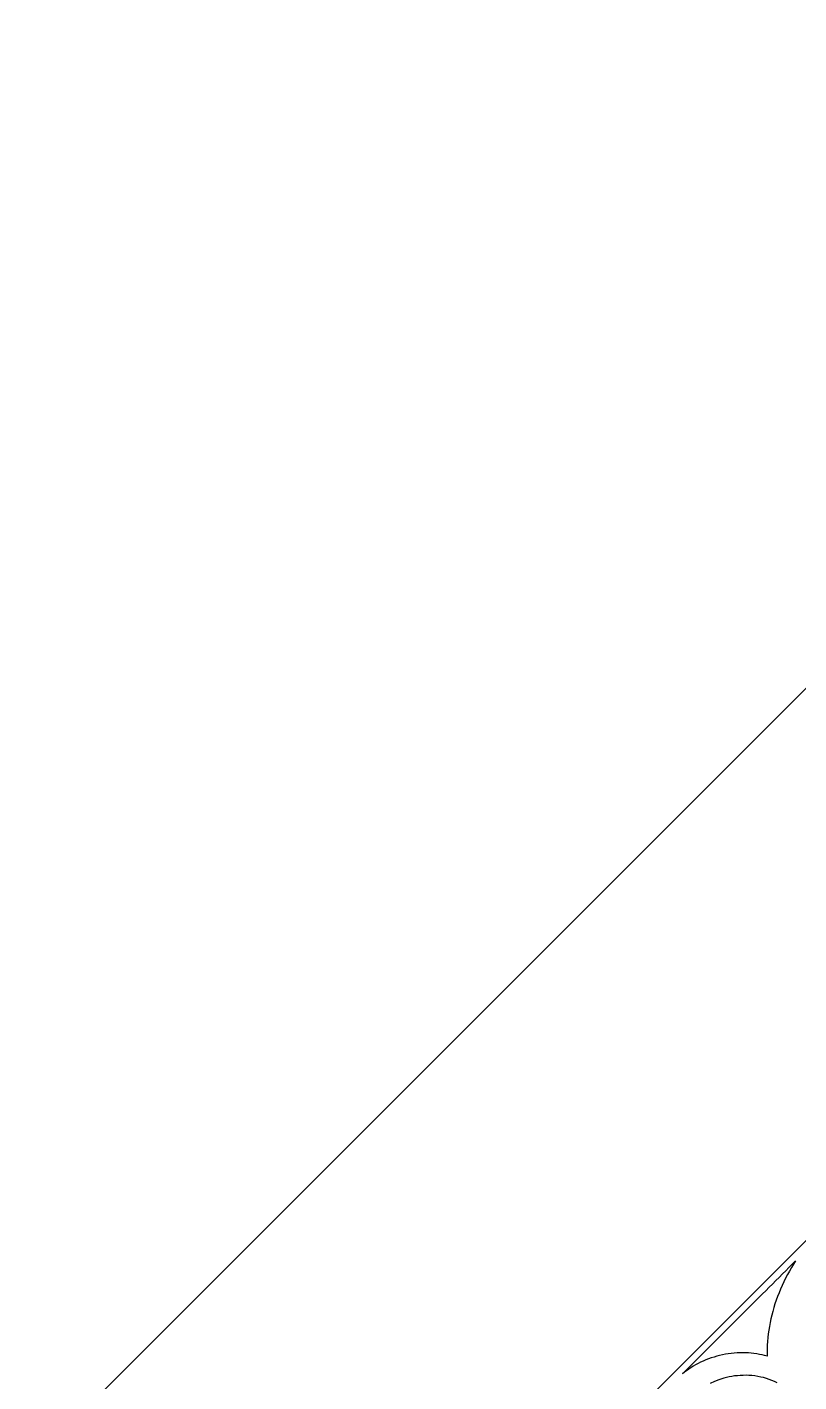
# Model space of a CAD drawing. Extents: x -535 to 1345, y -535 to 535.
# Drawn here: x -535 to -367, y 240.1 to 535 of the extents above; entities that cross this region are included whole.
import ezdxf

# ---------------------------------------------------------------- set-up
doc = ezdxf.new("R2010")
doc.units = 0
doc.layers.add('LAYER_1', color=18, linetype='CONTINUOUS')
doc.layers.add('LAYER_10', color=174, linetype='CONTINUOUS')

msp = doc.modelspace()

# ---------------------------------------------------------------- linework, layer by layer
at = {"layer": 'LAYER_1'}
for points in [[(-535, 0), (-535, -221.6), (-221.6, -535), (0, -535), (221.6, -535), (535, -221.6), (535, 0), (535, 221.6), (221.6, 535), (0, 535), (-221.6, 535), (-535, 221.6)], [(-367.75, 266.52), (-368.21, 265.77), (-368.67, 265.02), (-369.1, 264.25), (-369.53, 263.49), (-369.93, 262.71), (-370.32, 261.93), (-370.68, 261.13), (-371.04, 260.34), (-371.36, 259.54), (-371.68, 258.74), (-371.97, 257.93), (-372.25, 257.13), (-372.49, 256.31), (-372.74, 255.5), (-372.94, 254.68), (-373.15, 253.87), (-373.31, 253.05), (-373.47, 252.23), (-373.6, 251.41), (-373.72, 250.6), (-373.8, 249.78), (-373.88, 248.97), (-373.93, 248.16), (-373.97, 247.35), (-373.97, 246.55), (-373.97, 245.75), (-374.52, 245.89), (-375.07, 246.03), (-375.65, 246.13), (-376.22, 246.24), (-376.82, 246.32), (-377.41, 246.4), (-378.03, 246.44), (-378.64, 246.48), (-379.26, 246.48), (-379.88, 246.48), (-380.51, 246.45), (-381.14, 246.41), (-381.78, 246.34), (-382.41, 246.27), (-383.04, 246.15), (-383.67, 246.04), (-384.29, 245.89), (-384.91, 245.74), (-385.52, 245.55), (-386.13, 245.37), (-386.72, 245.15), (-387.31, 244.92), (-387.87, 244.67), (-388.44, 244.42), (-388.98, 244.14), (-389.52, 243.85), (-390.03, 243.55), (-390.55, 243.24), (-391.02, 242.91), (-391.5, 242.58), (-391.95, 242.23), (-392.39, 241.89), (-391.66, 242.61), (-390.94, 243.34), (-390.22, 244.06), (-389.49, 244.78), (-388.77, 245.51), (-388.04, 246.23), (-387.32, 246.96), (-386.59, 247.68), (-385.87, 248.41), (-385.14, 249.13), (-384.42, 249.86), (-383.69, 250.58), (-382.97, 251.31), (-382.24, 252.03), (-381.52, 252.76), (-380.79, 253.48), (-380.07, 254.21), (-379.35, 254.93), (-378.62, 255.65), (-377.9, 256.38), (-377.17, 257.1), (-376.45, 257.83), (-375.72, 258.55), (-375, 259.28), (-374.27, 260), (-373.55, 260.73), (-372.82, 261.45), (-372.1, 262.18), (-371.37, 262.9), (-370.65, 263.63), (-369.92, 264.35), (-369.2, 265.07), (-368.48, 265.8)]]:
    msp.add_lwpolyline(points, close=True, dxfattribs=at)
msp.add_lwpolyline([(-371.77, 239.93), (-372.33, 240.22), (-372.91, 240.46), (-373.5, 240.69), (-374.11, 240.88), (-374.72, 241.07), (-375.36, 241.21), (-375.99, 241.35), (-376.63, 241.43), (-377.27, 241.52), (-377.91, 241.55), (-378.55, 241.58), (-379.18, 241.57), (-379.81, 241.55), (-380.43, 241.49), (-381.05, 241.43), (-381.64, 241.33), (-382.24, 241.22), (-382.8, 241.08), (-383.37, 240.94), (-384.44, 240.6), (-385.43, 240.2), (-386.36, 239.77)], dxfattribs=at)
at = {"layer": 'LAYER_10'}
msp.add_lwpolyline([(-450, 0), (-450, -186.4), (-186.4, -450), (0, -450), (186.4, -450), (450, -186.4), (450, 0), (450, 186.4), (186.4, 450), (0, 450), (-186.4, 450), (-450, 186.4)], close=True, dxfattribs=at)

doc.saveas('drawing.dxf')
